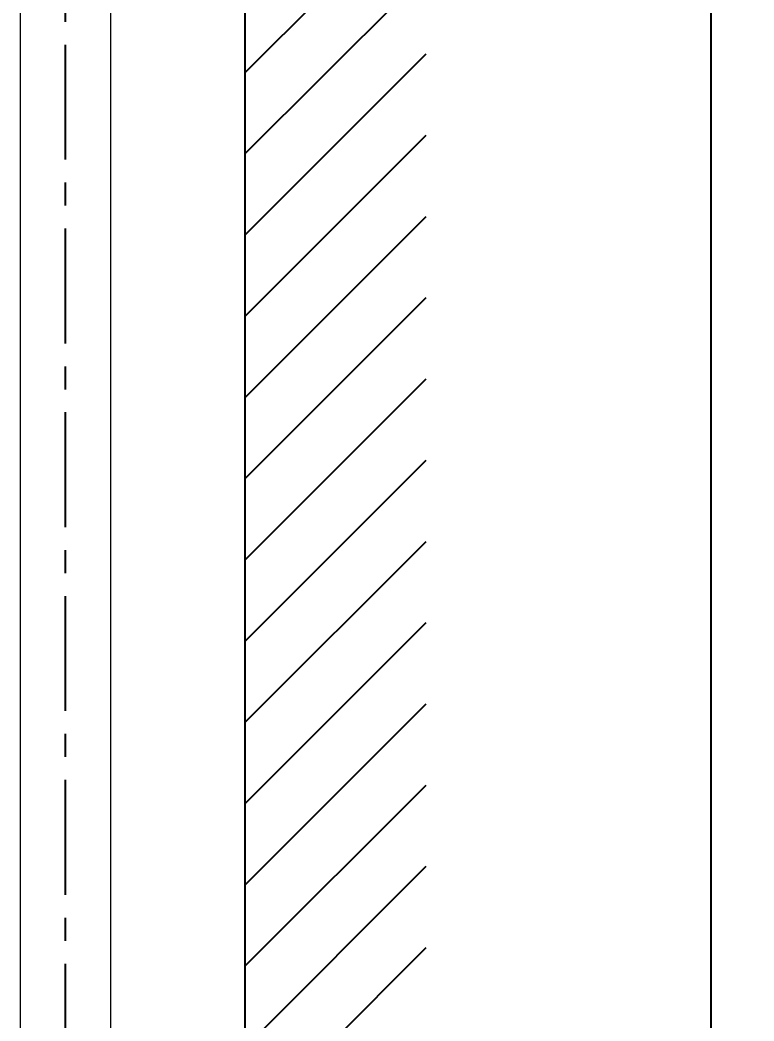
# Model space of a CAD drawing. Header units: millimetres. Extents: x 8883 to 11259, y -10160 to -6800.
# Drawn here: x 10782.1 to 10984.8, y -9053.7 to -8777 of the extents above; entities that cross this region are included whole.
import ezdxf

# ---------------------------------------------------------------- set-up
doc = ezdxf.new("R2010")
doc.units = ezdxf.units.MM
doc.linetypes.add('CENTERX2', pattern=[101.6, 63.5, -12.7, 12.7, -12.7])
doc.layers.add('CENTER', color=1, linetype='CENTERX2')
doc.layers.add('hatch', color=2, linetype='Continuous')
doc.layers.add('DIM', color=5, linetype='Continuous', lineweight=13)
doc.styles.add('ARIAL', font='arial.ttf')
doc.dimstyles.get("Standard").update_dxf_attribs({"dimtxt": 15, "dimasz": 15, "dimexe": 0.18, "dimexo": 0.0625, "dimgap": 4, "dimtad": 0, "dimdec": 1, "dimdsep": 46, "dimtxsty": 'ARIAL', "dimcen": 0, "dimclrd": 5, "dimclre": 5, "dimclrt": 5, "dimadec": 0, "dimazin": 0, "dimtfac": 1, "dimtdec": 1, "dimtofl": 0, "dimtmove": 0, "dimatfit": 3, "dimfxl": 1, "dimtolj": 1, "dimtzin": 0, "dimarcsym": 0})

# ---------------------------------------------------------------- blocks, each defined once
blk = doc.blocks.new('*D183')
at = {"layer": 'Defpoints', "color": 0, "transparency": 16777216}
for p in [(10877.68, -8339.45), (10973.02, -8339.45), (10816.27, -9076.15)]:
    blk.add_point(p, dxfattribs=at)
at = {"layer": 'DIM', "color": 5, "lineweight": -2, "transparency": 16777216}
for p, q in [((10877.74, -8339.45), (10973.2, -8339.45)), ((10973.02, -8357.45), (10973.02, -8658.53)), ((10973.02, -9058.15), (10973.02, -8757.06)), ((10816.33, -9076.15), (10973.2, -9076.15))]:
    blk.add_line(p, q, dxfattribs=at)
at = {"layer": 'DIM', "color": 5, "transparency": 16777216}
for points in [[(10970.02, -8357.45), (10976.02, -8357.45), (10973.02, -8339.45)], [(10970.02, -9058.15), (10976.02, -9058.15), (10973.02, -9076.15)]]:
    blk.add_solid(points, dxfattribs=at)
at = {"layer": 'DIM', "color": 5, "transparency": 16777216, "insert": (10973.02, -8707.8), "char_height": 18, "attachment_point": 5, "rotation": 90, "style": 'ARIAL'}
blk.add_mtext('\\A1;948.3%%P3', dxfattribs=at)

msp = doc.modelspace()

# ---------------------------------------------------------------- hatches: boundary and pattern name
at = {"layer": 'hatch'}
h = msp.add_hatch(dxfattribs=at)
h.set_pattern_fill('ANSI31', color=256, scale=5)
h.set_pattern_definition([(45, (-4292.471, -4149.247), (-11.22532, 11.22532), [])])
h.paths.add_polyline_path([(10844.29, -9683.13), (10894.29, -9683.13), (10894.29, -7612.56), (10844.29, -7612.56)])

# ---------------------------------------------------------------- linework, layer by layer
msp.add_line((10844.29, -9683.13), (10844.29, -7541.15))
at = {"linetype": 'Continuous', "lineweight": 18}
for p, q in [((10782.06, -8600.62), (10782.06, -9075.45)), ((10807.06, -8600.55), (10807.06, -9073.45))]:
    msp.add_line(p, q, dxfattribs=at)
at = {"layer": 'CENTER', "ltscale": 0.5}
msp.add_line((10794.56, -7666.24), (10794.56, -9086.38), dxfattribs=at)

# ---------------------------------------------------------------- dimensions: what is measured, and where the dimension line sits
at = {"layer": 'DIM', "color": 3}
dim = msp.add_linear_dim(base=(10973.02, -8339.45), p1=(10816.27, -9076.15), p2=(10877.68, -8339.45), angle=90, text='948.3%%P3', dimstyle='Standard', override={"dimtxt": 18, "dimasz": 18, "dimgap": 5}, dxfattribs=at)
dim.commit()
dim.dimension.update_dxf_attribs({"geometry": '*D183', "text_midpoint": (10973.02, -8707.8)})

doc.saveas('drawing.dxf')
